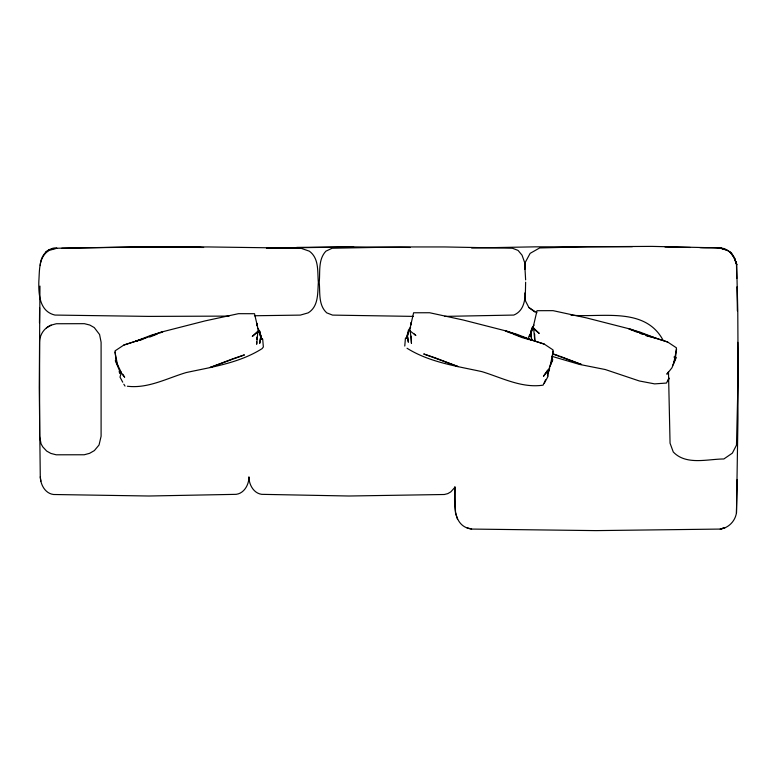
<?xml version="1.0" encoding="UTF-8"?>
<svg xmlns="http://www.w3.org/2000/svg" width="777" height="777" viewBox="0 0 777 777"><rect width="100%" height="100%" fill="white"/><g stroke="black" fill="none" stroke-linecap="round" stroke-linejoin="round"><path stroke-width="1.17" d="M39.957 286.082L39.258 387.733L40.278 476.845C40.55 484.673 45.095 493.453 53.555 494.502L148.902 496.008L236.189 494.337C244.24 493.308 248.922 484.615 248.97 477.068M39.472 322.979L39.627 307.789M454.904 486.635C454.681 501.243 451.311 526.262 471.649 529.069L595.978 530.613L720.337 529.069C728.69 527.933 735.265 521.008 736.47 512.752L737.956 418.958L737.956 358.061M736.46 512.937L737.218 479.467M256.74 341.87L256.672 344.25L257.915 331.031M256.818 339.481L256.886 337.092M408.877 331.41L407.488 336.179L408.362 342.23L407.634 337.189M525.64 282.197C525.165 293.648 526.787 309.683 513.791 315.064L444.57 316.394M524.854 269.376L525.388 262.14L530.137 253.36L539.636 247.95L587.606 246.756L651.884 246.387L720.755 247.95C729.554 248.844 734.391 256.497 736.654 264.258L737.771 310.305L738.15 374.689L736.489 445.134L732.342 453.156L723.863 458.974C707.449 459.032 686.13 465.549 673.27 451.981L670.056 443.22L668.492 371.96M404.768 346.047L405.409 338.383L407.488 336.179M528.535 339.578L528.807 336.295L530.876 334.091L532.264 329.322L533.682 328.127M414.228 333.955L415.841 335.499L409.528 330.439L413.607 312.781L429.632 312.743L463.131 319.988L507.604 331.352L522.804 337.218L544.25 344.094L553.03 349.912L552.107 360.489L549.456 367.152M534.634 334.081L534.848 341.229L533.605 328.011L539.238 333.411L532.915 328.35L537.004 310.693L553.03 310.654L586.518 317.91L630.992 329.263L646.192 335.13L667.647 342.006L676.427 347.824L675.495 358.401L672.843 365.064M121.309 372.581L116.026 361.422L115.093 350.845L123.873 345.027L145.328 338.141L160.528 332.284L205.002 320.92L238.49 313.675L254.516 313.714L258.605 331.361L252.292 336.422L257.119 331.808M256.857 325.709L257.177 323.436M40.278 265.579C40.268 256.701 47.348 246.843 57.032 248.378M550.398 364.879L553.195 351.194M673.795 362.791L676.592 349.106M734.382 257.673C740.258 276.379 733.935 252.612 729.982 251.981C721.163 245.833 709.906 248.407 699.873 247.64M531.818 329.953L529.807 336.305L531.856 327.952L534.032 325.145M530.128 335.985L531.818 329.147M529.807 336.305L531.818 329.05M121.406 372.173L120.008 377.136L122.727 382.187M547.464 375.777L549.592 368.473L547.562 374.174M408.42 332.041L406.42 338.393L408.459 330.04L410.635 327.234M407.041 348.251C429.458 362.286 456.458 366.084 481.934 371.639C501.757 377.68 521.785 388.422 543.123 385.139L545.532 379.866M551.893 356.332L579.545 364.423L605.332 369.551L639.335 380.973L654.622 383.877L666.511 383.051L668.511 378.914M552.816 359.702L548.543 369.901L543.473 376.301L546.066 372.251M544.308 383.284L548.125 376.204L546.717 371.241M667.705 381.196L669.337 378.156M546.823 371.649L547.872 369.852M668.162 372.193L666.86 374.213L671.94 367.812L676.213 357.614L673.921 357.031M454.933 487.286L450.835 491.841L447.834 493.609L444.337 494.502L348.99 496.008L261.703 494.337C253.661 493.308 248.97 484.615 248.931 477.068M49.272 249.631L45.454 252.234M46.474 327.845L51.088 325.165L56.303 323.747L84.392 323.679L89.792 325.039L94.25 327.573L99.582 334.518L101.097 342.239L101.097 436.247L99.038 445.007L94.376 450.582L89.617 453.321L84.246 454.768L56.197 454.798L50.884 453.428L46.678 451.078L42.813 446.93L41.074 443.861L39.598 436.247L39.598 342.239C39.578 334.809 44.163 327.933 51.088 325.165M149.738 337.043L157.313 334.052M160.567 332.77L162.733 331.915L151.602 335.091L135.402 341.297L142.065 339.598M232.915 358.76L209.975 367.54L244.425 354.895L233.964 358.411M123.873 345.027L145.328 338.141M61.762 248.251L130.886 246.94L203.642 247.465M266.443 248.232L353.642 246.892L410.081 247.475M471.629 248.018L535.363 246.843L632.352 246.697M229.06 316.103L148.679 316.394L54.973 315.064C39.384 311.499 38.471 294.027 38.85 281.041C39.637 270.27 38.471 256.828 49.184 250.408L56.867 248.232L148.679 246.95L208.527 246.95L300.903 248.242L309.343 251.175C319.298 258.459 317.346 271.542 318.356 282.294C317.55 293.016 318.745 306.391 308.168 312.869L300.34 315.103L254.429 315.753M296.668 247.397L353.642 246.892M413.5 316.394L332.546 315.103L326.758 312.869C318.201 305.089 320.211 292.638 319.23 282.294C320.26 271.795 317.997 259.615 325.893 251.175L332.129 248.242L400.359 246.95L444.57 246.95L512.393 248.232L518.065 250.408L522.037 255.186L524.63 262.461L525.631 279.885M144.26 246.892L201.233 247.397M665.015 246.999L690.277 247.465M570.998 315.2C602.175 317.735 645.065 306.556 663.082 340.248M127.389 386.237C147.902 388.782 167.084 378.244 186.189 372.562C212.082 366.967 239.462 363.024 262.14 348.601L263.354 346.969L262.713 339.316L260.645 337.111L259.256 332.342L257.838 331.148M646.124 335.732L656.118 338.277L639.918 332.08L628.787 328.894M523.834 338.102L532.721 340.365L516.53 334.168L505.4 330.983L510.81 333.119M466.822 527.709L471.62 529.069M646.192 335.13L667.647 342.006M522.804 337.218L544.25 344.094M553.379 353.982L558.605 355.74M552.651 353.914L581.546 364.52L559.702 356.157M629.875 329.322L637.451 332.313M639.626 333.168L642.87 334.45M512.975 333.974L522.727 337.82M524.863 292.929L525.505 300.971L528.904 307.546L536.858 312.781M528.904 307.546L534.819 311.956M257.488 328.166L259.664 330.963L261.713 339.326L260.042 334.032M729.982 251.981L734.469 257.847L736.45 264.17M122.708 374.193L124.66 377.233L119.58 370.833L115.307 360.635M123.825 384.217L125.01 386.072M735.11 260.178L736.654 264.258M457.566 519.415L455.507 512.898L454.933 487.83M119.143 371.493L119.755 373.582M261.713 339.326L259.421 331.031L261.111 337.859M114.938 352.127L117.735 365.812M40.278 476.845L40.88 481.186M410.946 322.504L411.266 324.776M410.207 330.099L411.451 343.317L411.247 336.169M736.47 264.083L736.781 278.506M736.975 286.839L737.383 310.936M737.761 342.346L737.956 358.129M530.876 334.091L531.75 340.151L530.876 334.091M260.645 337.111L259.771 343.162L260.645 337.111M725.077 527.583L720.337 529.069L725.077 527.583M56.896 248.387L52.146 248.523L56.896 248.387M725.475 249.738L720.318 248.018L725.475 249.738M435.217 357.828L423.708 353.962L458.148 366.608L435.217 357.828"/></g></svg>
